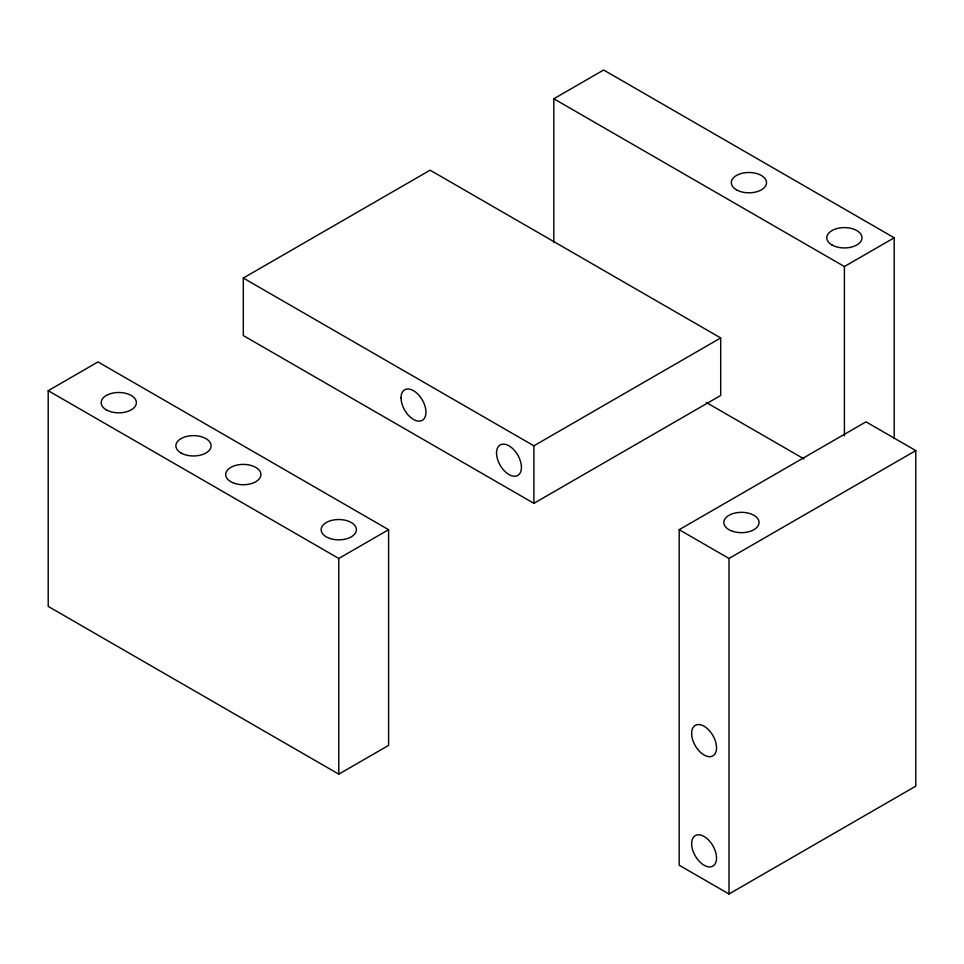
<?xml version="1.0" encoding="UTF-8"?>
<svg xmlns="http://www.w3.org/2000/svg" width="964" height="964" viewBox="0 0 964 964"><rect width="100%" height="100%" fill="white"/><g stroke="black" fill="none" stroke-linecap="round" stroke-linejoin="round"><path stroke-width="1.45" d="M48.2 390.685L98.015 361.922L388.6 529.694L388.6 745.389L338.786 774.152L48.2 606.392L48.2 390.685L338.786 558.457L388.6 529.694M243.302 278.042L430.113 170.194L720.698 337.954L720.698 395.481L533.887 503.329L243.302 335.556L243.302 278.042L533.887 445.814L720.698 337.954M553.818 242.567L553.818 98.774L603.633 70.011L894.218 237.783L894.218 438.5M553.818 98.774L844.404 266.534L894.218 237.783M679.186 529.694L865.985 421.846L915.8 450.598L915.8 786.142L729.001 893.99L679.186 865.226L679.186 529.694L729.001 558.457L915.8 450.598M706.275 402.494L804 458.924M844.404 266.534L844.404 435.8M729.001 558.457L729.001 893.99M533.887 445.814L533.887 503.329M338.786 558.457L338.786 774.152M732.64 531.309A17.617 10.17 0 0 0 759.066 522.5A17.617 10.17 0 0 0 732.64 513.692A17.617 10.17 0 0 0 732.64 531.309M691.634 843.657A17.617 10.17 60 0 0 710.311 866.901A17.617 10.17 60 0 0 710.311 841.994A17.617 10.17 60 0 0 691.634 843.657M691.634 733.411A17.617 10.17 60 0 0 710.311 756.656A17.617 10.17 60 0 0 710.311 731.748A17.617 10.17 60 0 0 691.634 733.411M831.944 244.964A17.617 10.17 0 0 0 861.406 240.41A17.617 10.17 0 0 0 839.837 227.95A17.617 10.17 0 0 0 831.944 244.964M736.472 189.848A17.617 10.17 0 0 0 765.934 185.281A17.617 10.17 0 0 0 744.365 172.833A17.617 10.17 0 0 0 736.472 189.848M181.039 452.996A17.617 10.17 0 0 0 210.501 448.441A17.617 10.17 0 0 0 188.932 435.981A17.617 10.17 0 0 0 181.039 452.996M106.317 409.857A17.617 10.17 0 0 0 135.779 405.302A17.617 10.17 0 0 0 114.21 392.842A17.617 10.17 0 0 0 106.317 409.857M234.505 483.374A17.617 10.17 0 0 0 260.919 474.565A17.617 10.17 0 0 0 234.505 465.757A17.617 10.17 0 0 0 234.505 483.374M329.977 538.502A17.617 10.17 0 0 0 356.391 529.694A17.617 10.17 0 0 0 329.977 520.885A17.617 10.17 0 0 0 329.977 538.502M496.532 452.996A17.617 10.17 60 0 0 515.21 476.24A17.617 10.17 60 0 0 515.21 451.333A17.617 10.17 60 0 0 496.532 452.996M401.048 397.879A17.617 10.17 60 0 0 419.738 421.111A17.617 10.17 60 0 0 419.738 396.204A17.617 10.17 60 0 0 401.048 397.879"/></g></svg>
